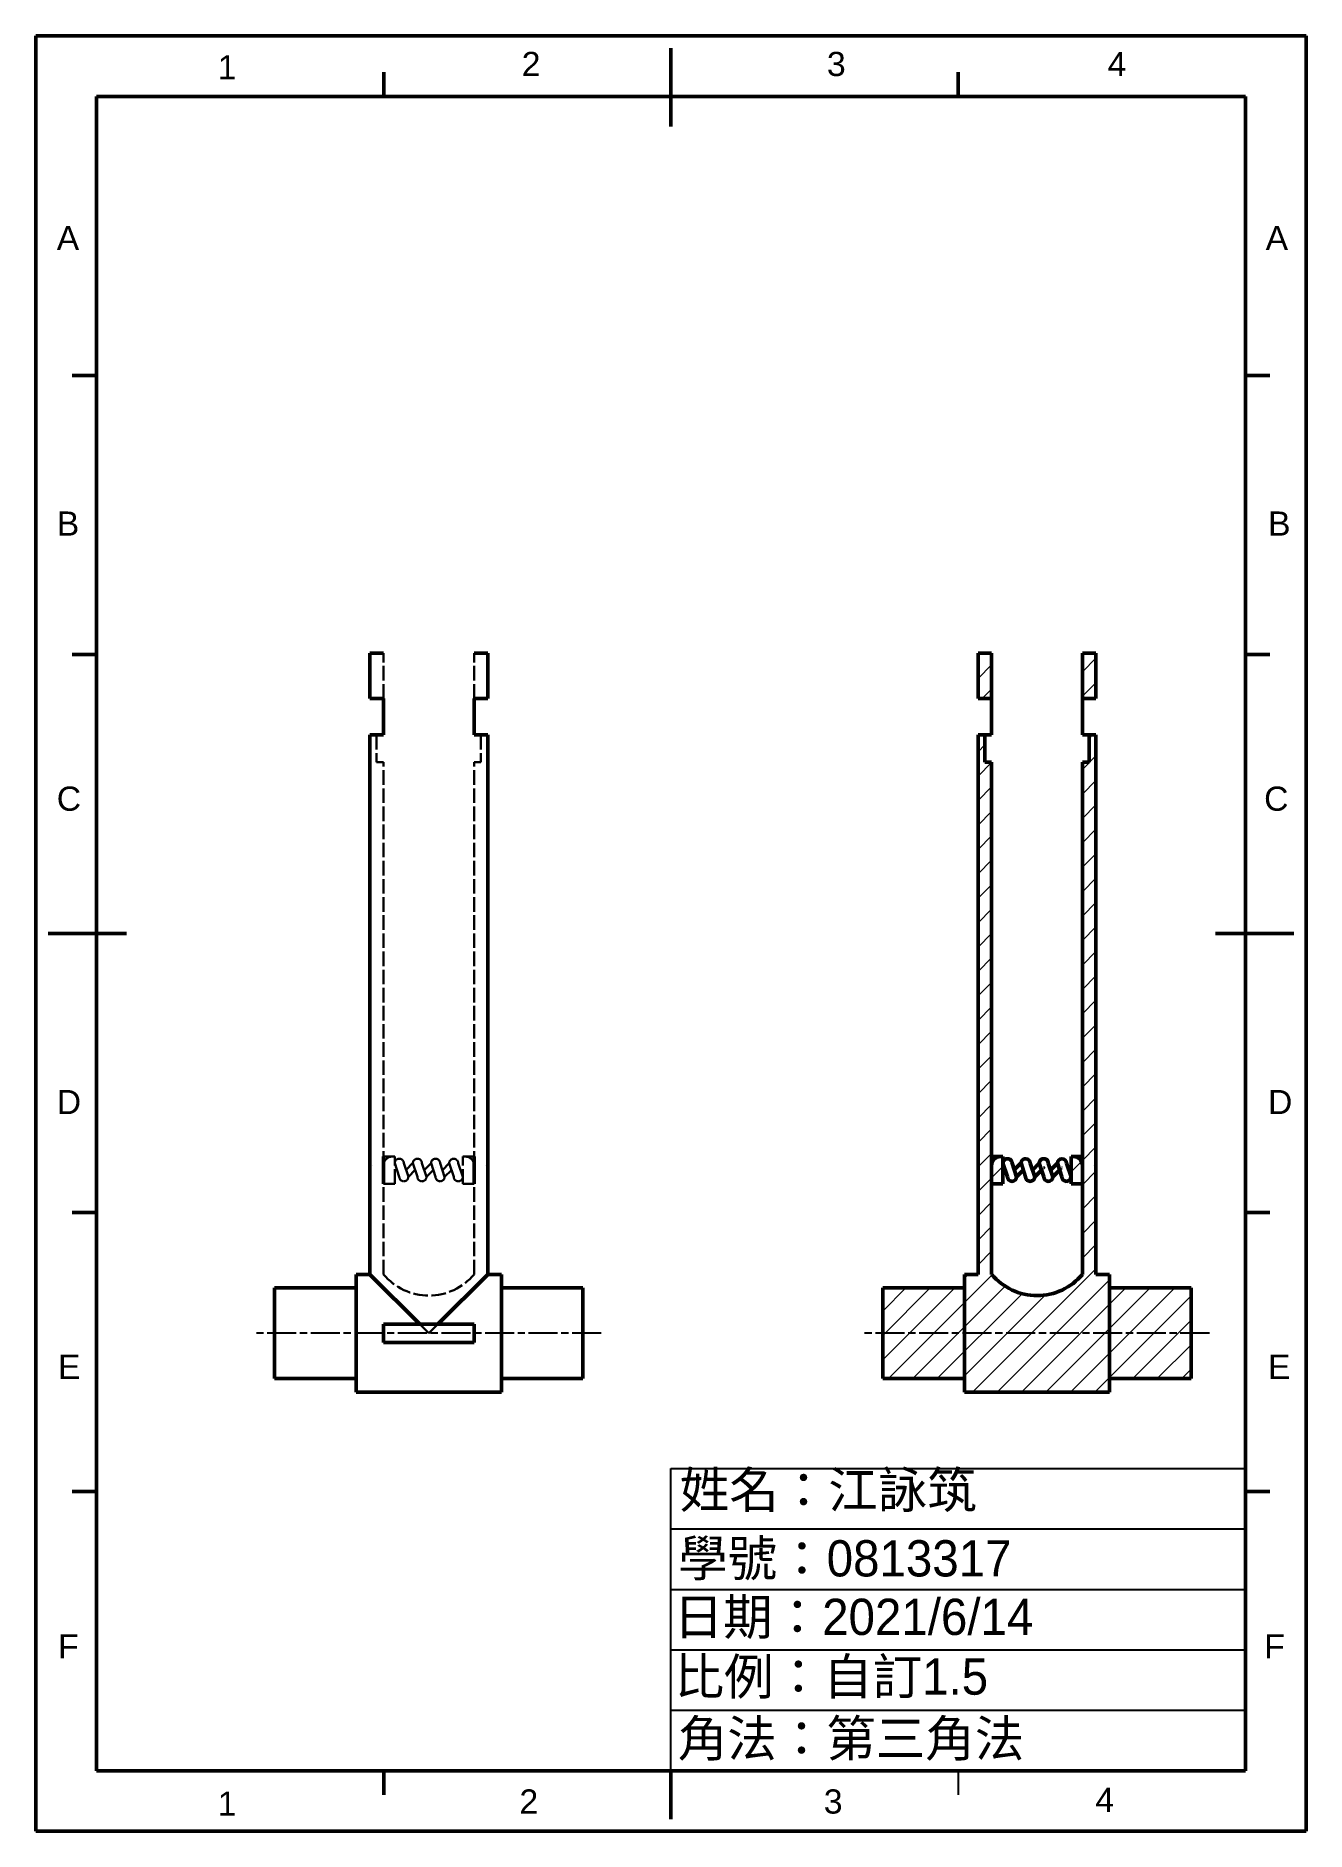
# Paper-space layout '配置2' of a CAD drawing. Header units: millimetres. Extents: x 0 to 210, y 0 to 297.
# The model-space entities are those that its viewports show. They can reach past a viewport. Long polylines and large blocks are cut down to what shows.
import ezdxf

# ---------------------------------------------------------------- set-up
doc = ezdxf.new("R2010")
doc.units = ezdxf.units.MM
doc.header["$LTSCALE"] = 0.3
doc.linetypes.add('ACAD_ISO02W100', pattern=[15, 12, -3])
doc.linetypes.add('ACAD_ISO08W100', pattern=[36, 24, -3, 6, -3])
doc.layers.add('VP', color=7, linetype='Continuous')
for name, color, linetype, lineweight in [('中心線', 1, 'ACAD_ISO08W100', 25), ('剖面線', 2, 'Continuous', 20), ('輪廓線', 7, 'Continuous', 50), ('隱藏線', 3, 'ACAD_ISO02W100', 30)]:
    doc.layers.add(name, color=color, linetype=linetype, lineweight=lineweight)
doc.layers.get('VP').off()
doc.styles.add('MtXpl_', font='')
doc.styles.get("Standard").update_dxf_attribs({"font": 'arial.ttf'})
doc.styles.get('MtXpl_').set_extended_font_data('PMingLiU')

msp = doc.modelspace()

# ---------------------------------------------------------------- hatches: boundary and pattern name
at = {"layer": '剖面線'}
h = msp.add_hatch(dxfattribs=at)
h.set_pattern_fill('ANSI31', color=256, scale=0.6)
h.paths.add_polyline_path([(904.38, 631.21), (895.38, 631.21), (895.38, 626.21), (904.38, 626.21)])
h.paths.add_polyline_path([(904.38, 626.21), (895.38, 626.21), (895.38, 621.21), (904.38, 621.21)])
h.paths.add_polyline_path([(920.38, 626.21), (904.38, 626.21), (904.38, 621.21), (904.38, 619.71), (920.38, 619.71), (920.38, 621.21)])
h.paths.add_polyline_path([(929.38, 626.21), (920.38, 626.21), (920.38, 621.21), (929.38, 621.21)])
h.paths.add_polyline_path([(929.38, 631.21), (920.38, 631.21), (920.38, 626.21), (929.38, 626.21)])
h.paths.add_polyline_path([(907.38, 689.21), (906.63, 689.21), (906.63, 692.21), (905.88, 692.21), (905.88, 637.71), (905.88, 632.71), (904.38, 632.71), (904.38, 631.21), (904.38, 626.21), (920.38, 626.21), (920.38, 631.21), (920.38, 632.71), (918.88, 632.71), (918.88, 637.71), (918.88, 692.21), (918.13, 692.21), (918.13, 689.21), (917.38, 689.21), (917.38, 632.71, -0.468429), (907.4, 632.71), (907.38, 632.71)])
h.paths.add_polyline_path([(918.88, 701.21), (917.38, 701.21), (917.38, 696.21), (918.88, 696.21)])
h.paths.add_polyline_path([(907.38, 701.21), (905.88, 701.21), (905.88, 696.21), (907.38, 696.21)])
h.paths.add_polyline_path([(908.63, 645.71), (908.38, 645.71, 0.414214), (907.38, 644.71), (907.38, 642.71), (908.63, 642.71)], flags=17)
h.paths.add_polyline_path([(917.38, 644.71, 0.414214), (916.38, 645.71), (916.13, 645.71), (916.13, 642.71), (917.38, 642.71)], flags=17)

# ---------------------------------------------------------------- linework, layer by layer
at = {"layer": '中心線'}
for p, q in [((864.34, 626.21), (826.34, 626.21)), ((931.38, 626.21), (893.38, 626.21))]:
    msp.add_line(p, q, dxfattribs=at)
at = {"layer": '輪廓線'}
for p, q in [((838.84, 701.21), (838.84, 696.21)), ((838.84, 701.21), (840.34, 701.21)), ((850.34, 701.21), (851.84, 701.21)), ((851.84, 696.21), (851.84, 701.21)), ((905.88, 701.21), (905.88, 696.21)), ((905.88, 701.21), (907.38, 701.21)), ((907.38, 696.21), (907.38, 701.21)), ((917.38, 696.21), (917.38, 701.21)), ((917.38, 701.21), (918.88, 701.21)), ((918.88, 696.21), (918.88, 701.21)), ((838.84, 696.21), (840.34, 696.21)), ((840.34, 692.21), (840.34, 696.21)), ((850.34, 696.21), (851.84, 696.21)), ((850.34, 692.21), (850.34, 696.21)), ((905.88, 696.21), (907.38, 696.21)), ((907.38, 692.21), (907.38, 696.21)), ((917.38, 696.21), (918.88, 696.21)), ((917.38, 692.21), (917.38, 696.21)), ((838.84, 637.71), (838.84, 692.21)), ((838.84, 692.21), (840.34, 692.21)), ((850.34, 692.21), (851.84, 692.21)), ((851.84, 637.71), (851.84, 692.21)), ((905.88, 637.71), (905.88, 692.21)), ((905.88, 692.21), (907.38, 692.21)), ((906.63, 692.21), (906.63, 689.21)), ((917.38, 692.21), (918.88, 692.21)), ((918.13, 692.21), (918.13, 689.21)), ((918.88, 637.71), (918.88, 692.21)), ((906.63, 689.21), (907.38, 689.21)), ((907.38, 632.71), (907.38, 689.21)), ((917.38, 632.71), (917.38, 689.21)), ((918.13, 689.21), (917.38, 689.21)), ((840.34, 645.71), (840.34, 642.71)), ((850.34, 645.71), (850.34, 642.71)), ((907.38, 645.71), (907.38, 642.71)), ((908.63, 645.71), (907.38, 645.71)), ((908.63, 642.71), (908.63, 645.71)), ((916.38, 645.71), (916.13, 645.71)), ((916.13, 642.71), (916.13, 645.71)), ((916.13, 645.71), (917.38, 645.71)), ((917.38, 645.71), (917.38, 642.71)), ((839.09, 644.71), (839.09, 644.71)), ((851.59, 644.71), (851.59, 644.71)), ((906.13, 644.71), (906.13, 644.71)), ((907.38, 642.71), (907.38, 644.71)), ((909.13, 643.47), (908.63, 644.97)), ((909.63, 644.97), (910.13, 643.47)), ((910.63, 645), (909.88, 644.23)), ((910.13, 643.47), (910.89, 644.23)), ((911.13, 643.47), (910.63, 645)), ((911.63, 644.97), (911.63, 644.97)), ((911.63, 644.97), (912.13, 643.47)), ((912.63, 644.97), (911.88, 644.22)), ((912.13, 643.47), (912.88, 644.22)), ((912.63, 644.97), (912.63, 644.97)), ((913.13, 643.47), (912.63, 644.97)), ((913.63, 644.97), (913.63, 644.97)), ((913.63, 644.97), (913.63, 644.97)), ((913.63, 644.97), (914.13, 643.47)), ((914.63, 644.97), (913.88, 644.22)), ((914.13, 643.47), (914.88, 644.22)), ((915.13, 643.47), (914.63, 644.97)), ((915.63, 644.97), (916.13, 643.47)), ((917.38, 642.71), (917.38, 644.71)), ((918.63, 644.71), (918.63, 644.71)), ((908.63, 642.71), (907.38, 642.71)), ((916.13, 642.71), (917.38, 642.71)), ((838.84, 637.71), (838.84, 632.71)), ((851.84, 632.71), (851.84, 637.71)), ((905.88, 637.71), (905.88, 632.71)), ((918.88, 632.71), (918.88, 637.71)), ((838.84, 632.71), (837.34, 632.71)), ((837.34, 632.71), (837.34, 631.21)), ((844.34, 627.21), (838.84, 632.71)), ((851.84, 632.71), (846.34, 627.21)), ((853.34, 632.71), (851.84, 632.71)), ((853.34, 631.21), (853.34, 632.71)), ((905.88, 632.71), (904.38, 632.71)), ((904.38, 632.71), (904.38, 631.21)), ((907.4, 632.71), (907.38, 632.71)), ((920.38, 632.71), (918.88, 632.71)), ((920.38, 631.21), (920.38, 632.71)), ((837.34, 631.21), (828.34, 631.21)), ((828.34, 631.21), (828.34, 621.21)), ((837.34, 631.21), (837.34, 621.21)), ((853.34, 631.21), (862.34, 631.21)), ((853.34, 621.21), (853.34, 631.21)), ((862.34, 631.21), (862.34, 621.21)), ((904.38, 631.21), (895.38, 631.21)), ((895.38, 631.21), (895.38, 621.21)), ((904.38, 631.21), (904.38, 621.21)), ((920.38, 631.21), (929.38, 631.21)), ((920.38, 621.21), (920.38, 631.21)), ((929.38, 631.21), (929.38, 621.21)), ((845.34, 627.21), (840.34, 627.21)), ((840.34, 625.21), (840.34, 627.21)), ((845.34, 627.21), (850.34, 627.21)), ((850.34, 625.21), (850.34, 627.21)), ((845.34, 625.21), (840.34, 625.21)), ((845.34, 625.21), (850.34, 625.21)), ((828.34, 621.21), (837.34, 621.21)), ((837.34, 621.21), (837.34, 619.71)), ((862.34, 621.21), (853.34, 621.21)), ((853.34, 619.71), (853.34, 621.21)), ((895.38, 621.21), (904.38, 621.21)), ((904.38, 621.21), (904.38, 619.71)), ((929.38, 621.21), (920.38, 621.21)), ((920.38, 619.71), (920.38, 621.21)), ((837.34, 619.71), (853.34, 619.71)), ((850.34, 619.71), (840.34, 619.71)), ((904.38, 619.71), (920.38, 619.71)), ((917.38, 619.71), (907.38, 619.71))]:
    msp.add_line(p, q, dxfattribs=at)
for centre, radius, start, end in [((850.59, 644.71), 1, 359.9999999999935, 0), ((908.38, 644.71), 1, 90, 180), ((916.38, 644.71), 1, 360, 90), ((917.63, 644.71), 1, 359.9999999999935, 0), ((909.13, 644.97), 0.5, 0, 180.0018), ((909.63, 644.97), 1, 180, 180.0009), ((909.13, 644.97), 0.5, 180, 180.0018), ((911.13, 644.97), 0.5, 0, 176.6469), ((911.13, 644.97), 0.5, 359.5648, 177.0321), ((913.13, 644.97), 0.5, 0, 180), ((913.13, 644.97), 0.5, 359.8668, 180.1329), ((913.13, 644.97), 0.5, 269.9334, 269.9556), ((913.13, 644.97), 0.5, 270.0665811959112, 270.0665865450277), ((915.13, 644.97), 0.5, 360, 180), ((915.14, 644.97), 0.5, 269.4999, 269.7489), ((909.63, 643.47), 0.5, 180, 0), ((911.63, 643.47), 0.5, 180, 360), ((913.63, 643.47), 0.5, 180, 0), ((915.63, 643.47), 0.5, 180, 0), ((912.39, 636.87), 6.5, 219.8005, 320.1995)]:
    msp.add_arc(centre, radius, start, end, dxfattribs=at)
at = {"layer": '隱藏線'}
for p, q in [((840.34, 696.21), (840.34, 701.21)), ((850.34, 696.21), (850.34, 701.21)), ((839.59, 692.21), (839.59, 689.21)), ((851.09, 692.21), (851.09, 689.21)), ((839.59, 689.21), (840.34, 689.21)), ((840.34, 632.71), (840.34, 689.21)), ((850.34, 632.71), (850.34, 689.21)), ((851.09, 689.21), (850.34, 689.21)), ((841.59, 645.71), (840.34, 645.71)), ((841.59, 642.71), (841.59, 645.71)), ((849.34, 645.71), (849.09, 645.71)), ((849.09, 642.71), (849.09, 645.71)), ((849.09, 645.71), (850.34, 645.71)), ((840.34, 642.71), (840.34, 644.71)), ((842.09, 643.47), (841.59, 644.97)), ((842.59, 644.97), (843.09, 643.47)), ((843.59, 645), (842.84, 644.23)), ((843.09, 643.47), (843.84, 644.23)), ((844.09, 643.47), (843.59, 645)), ((844.59, 644.97), (844.59, 644.97)), ((844.59, 644.97), (845.09, 643.47)), ((845.59, 644.97), (844.84, 644.22)), ((845.09, 643.47), (845.84, 644.22)), ((845.59, 644.97), (845.59, 644.97)), ((846.09, 643.47), (845.59, 644.97)), ((846.59, 644.97), (846.59, 644.97)), ((846.59, 644.97), (846.59, 644.97)), ((846.59, 644.97), (847.09, 643.47)), ((847.59, 644.97), (846.84, 644.22)), ((847.09, 643.47), (847.84, 644.22)), ((848.09, 643.47), (847.59, 644.97)), ((848.59, 644.97), (849.09, 643.47)), ((850.34, 642.71), (850.34, 644.71)), ((841.59, 642.71), (840.34, 642.71)), ((849.09, 642.71), (850.34, 642.71)), ((840.35, 632.71), (840.34, 632.71)), ((845.34, 626.21), (844.34, 627.21)), ((845.34, 626.21), (846.34, 627.21))]:
    msp.add_line(p, q, dxfattribs=at)
for centre, radius, start, end in [((841.34, 644.71), 1, 90, 180), ((849.34, 644.71), 1, 360, 90), ((842.09, 644.97), 0.5, 0, 180.0018), ((842.59, 644.97), 1, 180, 180.0009), ((842.09, 644.97), 0.5, 180, 180.0018), ((844.09, 644.97), 0.5, 0, 176.6469), ((844.09, 644.97), 0.5, 359.5648, 177.0321), ((846.09, 644.97), 0.5, 0, 180), ((846.09, 644.97), 0.5, 359.8668, 180.1329), ((846.09, 644.97), 0.5, 269.9334, 269.9556), ((846.09, 644.97), 0.5, 270.0665811959112, 270.0665865450277), ((848.09, 644.97), 0.5, 360, 180), ((848.1, 644.97), 0.5, 269.4999, 269.7489), ((842.59, 643.47), 0.5, 180, 0), ((844.59, 643.47), 0.5, 180, 360), ((846.59, 643.47), 0.5, 180, 0), ((848.59, 643.47), 0.5, 180, 0), ((845.35, 636.87), 6.5, 219.8005, 320.1995)]:
    msp.add_arc(centre, radius, start, end, dxfattribs=at)

psp = doc.layouts.new('配置2')

# ---------------------------------------------------------------- linework, layer by layer
at = {"lineweight": 50}
for p, q in [((210.12, 297.09), (0.12, 297.09)), ((0.12, 297.09), (0.12, 0.09)), ((210.12, 0.09), (210.12, 297.09)), ((105.12, 287.09), (105.12, 295.09)), ((57.62, 287.09), (57.62, 291.09)), ((152.62, 287.09), (152.62, 291.09)), ((200.12, 287.09), (10.12, 287.09)), ((10.12, 287.09), (10.12, 10.09)), ((105.12, 287.09), (105.12, 282.09)), ((200.12, 10.09), (200.12, 287.09)), ((10.12, 240.93), (6.12, 240.93)), ((200.12, 240.93), (204.12, 240.93)), ((10.12, 194.76), (6.12, 194.76)), ((200.12, 194.76), (204.12, 194.76)), ((10.12, 148.59), (2.12, 148.59)), ((10.12, 148.59), (15.12, 148.59)), ((200.12, 148.59), (195.12, 148.59)), ((200.12, 148.59), (208.12, 148.59)), ((10.12, 102.43), (6.12, 102.43)), ((200.12, 102.43), (204.12, 102.43)), ((10.12, 56.26), (6.12, 56.26)), ((200.12, 56.26), (204.12, 56.26)), ((10.12, 10.09), (200.12, 10.09)), ((57.62, 10.09), (57.62, 6.09)), ((105.12, 10.09), (105.12, 2.09)), ((0.12, 0.09), (210.12, 0.09))]:
    psp.add_line(p, q, dxfattribs=at)
for p, q in [((105.12, 60.09), (200.12, 60.09)), ((105.12, 10.09), (105.12, 60.09)), ((105.12, 50.09), (200.12, 50.09)), ((105.12, 40.09), (200.12, 40.09)), ((105.12, 30.09), (200.12, 30.09)), ((105.12, 20.09), (200.12, 20.09)), ((152.62, 10.09), (152.62, 6.09))]:
    psp.add_line(p, q)

# ---------------------------------------------------------------- texts
at = {"style": 'MtXpl_'}
for s, p in [('學號：0813317', (106.31, 42.22)), ('日期：2021/6/14', (105.56, 32.54)), ('比例：自訂1.5 ', (105.72, 22.66)), ('角法：第三角法', (106.24, 12.43))]:
    psp.add_text(s, height=6, dxfattribs=at).set_placement(p)
at = {"char_height": 4, "attachment_point": 1}
for s, insert in [('2', (80.44, 294.45)), ('3', (130.9, 294.45)), ('4', (177.31, 294.45)), ('2', (80.06, 6.99)), ('3', (130.38, 6.99)), ('4', (175.28, 7.26))]:
    psp.add_mtext(s, dxfattribs=dict(at, insert=insert))
at = {"attachment_point": 1}
for s, width, heights, insert, char_height in [('1', 23.2577, [0], (30.17, 293.89), 4), ('A', 5.1348, [4.92], (3.56, 265.65), 4), ('A', 5.1348, [4.92], (203.43, 265.65), 4), ('B', 5.1348, [4.92], (3.56, 218.41), 4), ('B', 5.1348, [4.92], (203.83, 218.41), 4), ('C', 5.1348, [4.92], (3.56, 172.9), 4), ('C', 5.1348, [4.92], (203.18, 172.9), 4), ('D', 5.1348, [4.92], (3.56, 122.71), 4), ('D', 5.1348, [4.92], (203.82, 122.71), 4), ('E', 5.1348, [4.92], (3.78, 78.9), 4), ('E', 5.1348, [4.92], (203.82, 78.9), 4), ('{\\fPMingLiU|b0|i0|c136|p18;姓名：江詠筑}', 87.9762, [0], (106.57, 59.54), 6), ('F', 5.1348, [4.92], (3.78, 32.66), 4), ('F', 5.1348, [4.92], (203.2, 32.66), 4), ('1', 23.2577, [0], (30.17, 6.64), 4)]:
    psp.add_mtext_dynamic_manual_height_columns(s, width=width, gutter_width=50, heights=heights, dxfattribs=dict(at, insert=insert, char_height=char_height))

# ---------------------------------------------------------------- viewports
at = {"layer": 'VP', "view_target_point": (872.04, 686.97)}
psp.add_viewport(center=(105.12, 180.4), size=(190, 233.382), view_center_point=(0, 4.54), view_height=155.588, dxfattribs=at)

doc.saveas('drawing.dxf')
